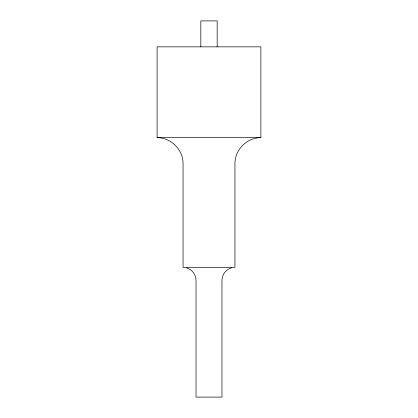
<?xml version="1.0" encoding="UTF-8"?>
<svg xmlns="http://www.w3.org/2000/svg" width="418" height="418" viewBox="0 0 418 418"><rect width="100%" height="100%" fill="white"/><g stroke="black" fill="none" stroke-linecap="round" stroke-linejoin="round"><path stroke-width="0.63" d="M231.588 267.818C226.054 269.333 222.005 274.616 221.974 280.347L221.974 397.1L196.026 397.1L196.026 280.347C195.995 274.616 191.946 269.333 186.412 267.818M260.889 137.653C247.001 137.564 234.859 149.712 234.947 163.595L234.947 267.374L183.053 267.374L183.053 163.595C183.141 149.712 170.999 137.564 157.111 137.653L157.111 46.847L260.889 46.847L260.889 137.653L157.111 137.653M217.172 46.847L217.172 20.9L200.828 20.9L200.828 46.847"/></g></svg>
